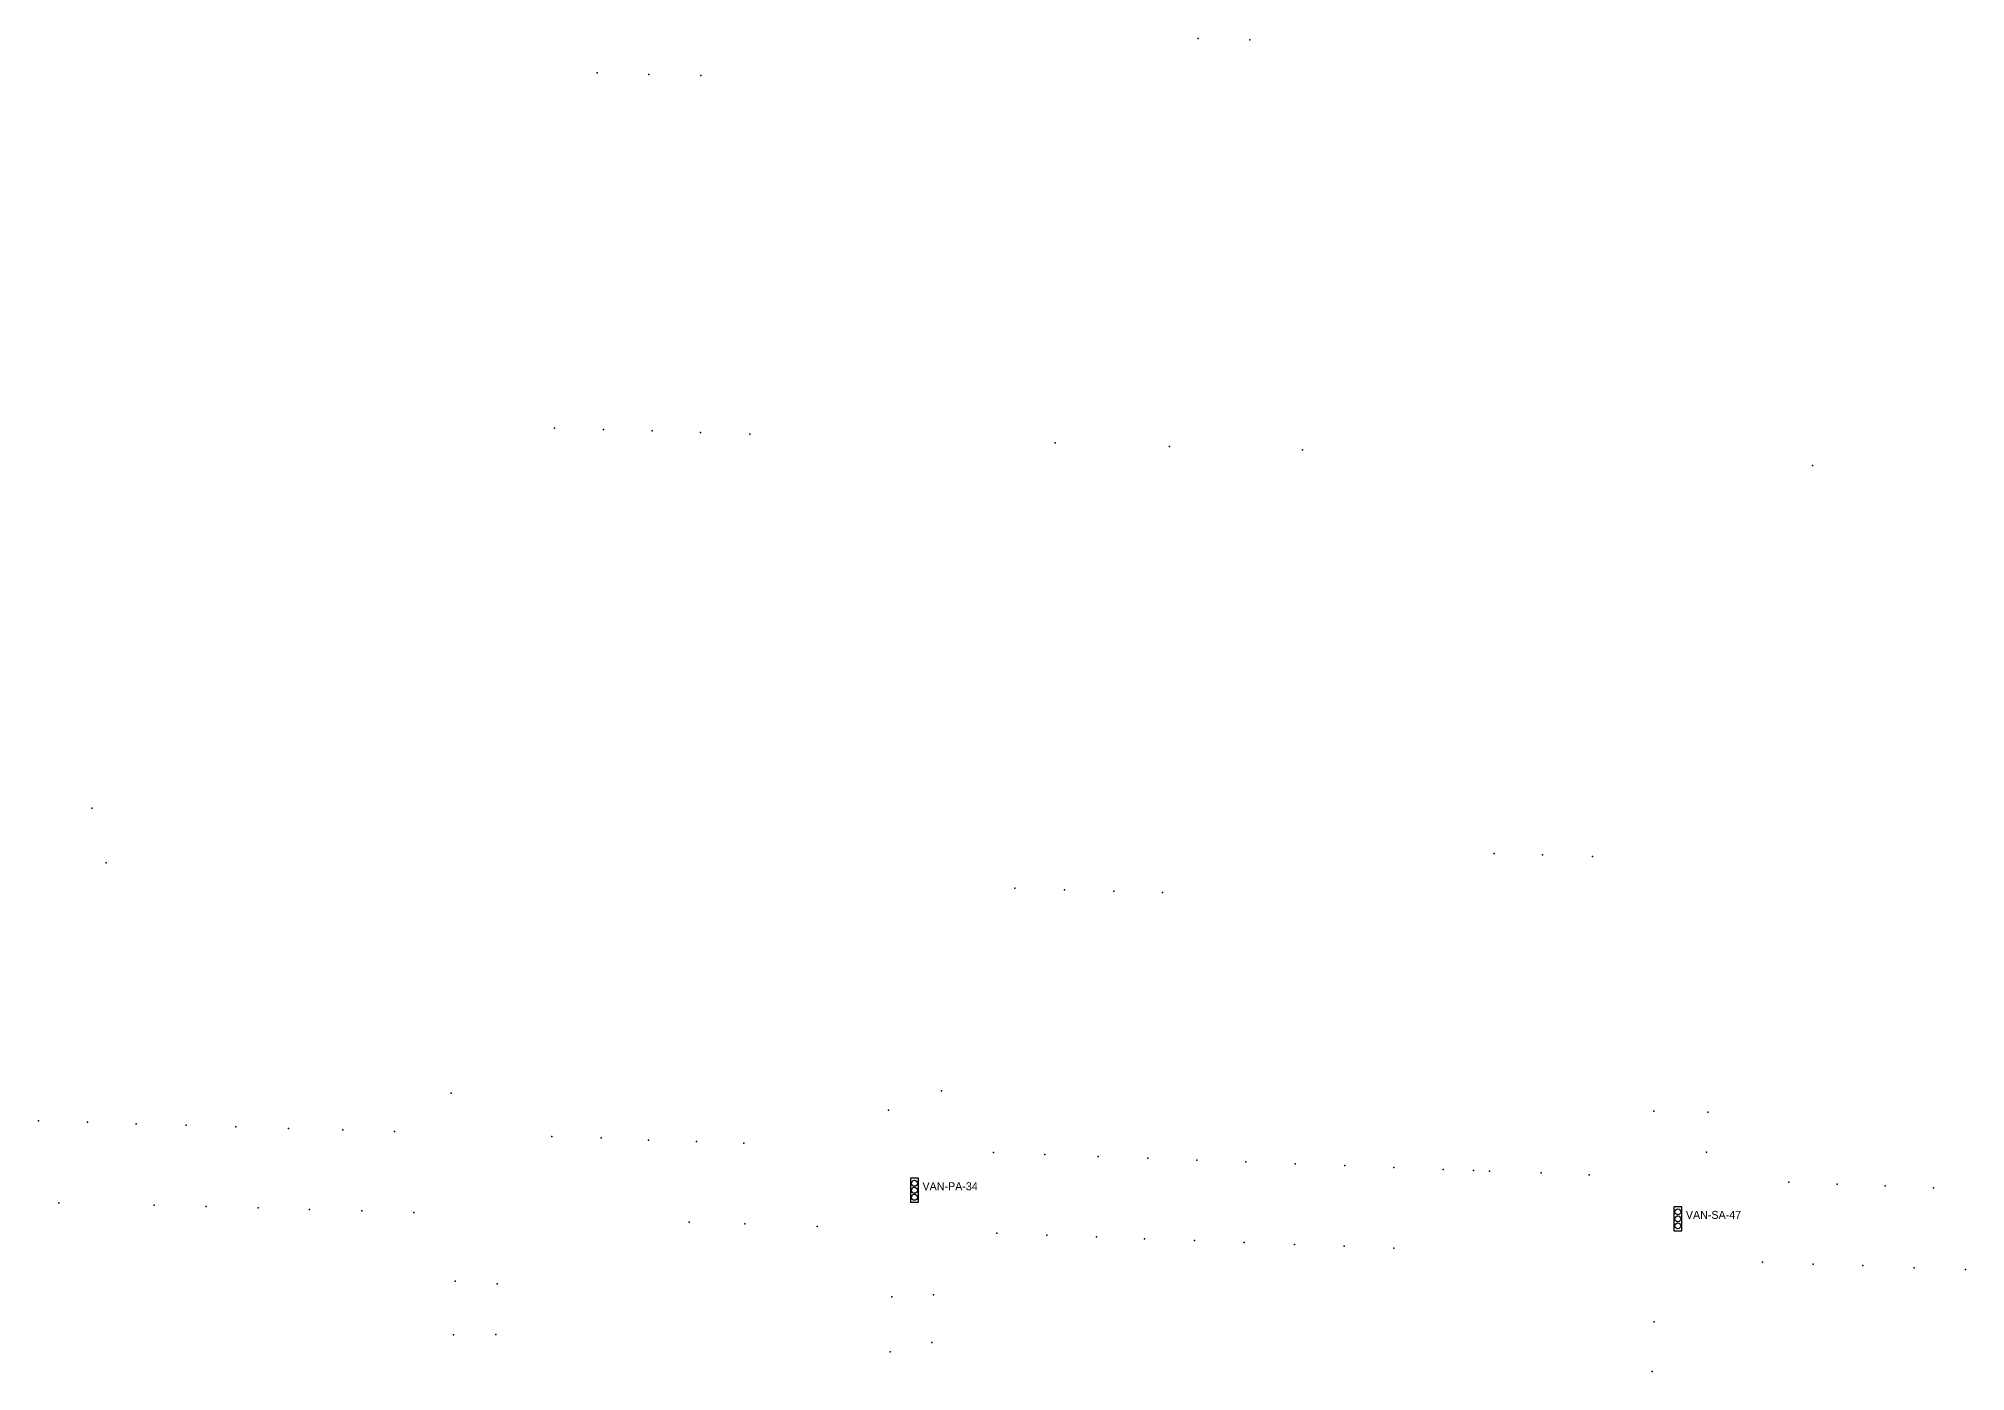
# Model space of a CAD drawing. Header units: inches. Extents: x 486474 to 494239, y 5455982 to 5460069.
# Drawn here: x 491817.6 to 492299.3, y 5456666 to 5456999.3 of the extents above; entities that cross this region are included whole.
import ezdxf

# ---------------------------------------------------------------- set-up
doc = ezdxf.new("R2010")
doc.units = ezdxf.units.IN
doc.header["$MEASUREMENT"] = 0
doc.layers.add('Parking Meters', color=10, linetype='Continuous')
doc.layers.add('Traffic Signals', color=10, linetype='Continuous')

msp = doc.modelspace()

# ---------------------------------------------------------------- linework, layer by layer
at = {"layer": 'Parking Meters', "color": 7}
for p in [(492107.51, 5456999.25), (492120.42, 5456998.95), (492120.42, 5456998.95), (491957.28, 5456990.65), (491957.28, 5456990.65), (491970.16, 5456990.3), (491970.16, 5456990.3), (491983.14, 5456989.98), (491946.61, 5456901.81), (491958.83, 5456901.48), (491958.83, 5456901.48), (491970.98, 5456901.15), (491970.98, 5456901.15), (491983.06, 5456900.71), (491983.06, 5456900.71), (491995.41, 5456900.36), (491995.41, 5456900.36), (492071.72, 5456898.17), (492071.72, 5456898.17), (492100.37, 5456897.27), (492100.37, 5456897.27), (492133.62, 5456896.41), (492261.06, 5456892.5), (492261.06, 5456892.5), (491830.97, 5456806.79), (491830.97, 5456806.79), (491834.49, 5456793.11), (491834.49, 5456793.11), (492181.49, 5456795.44), (492193.6, 5456795.11), (492193.6, 5456795.11), (492206.04, 5456794.74), (492206.04, 5456794.74), (492061.66, 5456786.79), (492061.66, 5456786.79), (492074.09, 5456786.43), (492074.09, 5456786.43), (492086.38, 5456786.07), (492086.38, 5456786.07), (492098.61, 5456785.73), (491920.8, 5456735.57), (492043.35, 5456736.15), (492043.35, 5456736.15), (492030.09, 5456731.33), (492221.41, 5456731.01), (492221.41, 5456731.01), (492234.91, 5456730.8), (492234.91, 5456730.8), (491817.61, 5456728.6), (491817.61, 5456728.6), (491829.81, 5456728.27), (491829.81, 5456728.27), (491842.01, 5456727.92), (491842.01, 5456727.92), (491854.54, 5456727.56), (491854.54, 5456727.56), (491866.94, 5456727.13), (491866.94, 5456727.13), (491880.1, 5456726.75), (491880.1, 5456726.75), (491893.68, 5456726.37), (491893.68, 5456726.37), (491906.6, 5456725.99), (491906.6, 5456725.99), (491945.96, 5456724.74), (491958.25, 5456724.35), (491958.25, 5456724.35), (491970.09, 5456723.8), (491970.09, 5456723.8), (491982.12, 5456723.44), (491982.12, 5456723.44), (491993.96, 5456723.03), (491993.96, 5456723.03), (492056.32, 5456720.71), (492069.2, 5456720.21), (492069.2, 5456720.21), (492082.51, 5456719.69), (492082.51, 5456719.69), (492094.88, 5456719.3), (492094.88, 5456719.3), (492234.6, 5456720.78), (492107.2, 5456718.82), (492107.2, 5456718.82), (492119.38, 5456718.37), (492119.38, 5456718.37), (492131.78, 5456717.85), (492131.78, 5456717.85), (492144.18, 5456717.43), (492144.18, 5456717.43), (492156.45, 5456716.96), (492156.45, 5456716.96), (492168.71, 5456716.5), (492168.71, 5456716.5), (492176.31, 5456716.23), (492180.33, 5456716.03), (492193.21, 5456715.59), (492193.21, 5456715.59), (492205.28, 5456715.11), (492205.28, 5456715.11), (492255.19, 5456713.31), (492255.19, 5456713.31), (492267.21, 5456712.83), (492267.21, 5456712.83), (492279.26, 5456712.41), (492279.26, 5456712.41), (492291.34, 5456711.89), (492291.34, 5456711.89), (491822.66, 5456708.13), (491846.49, 5456707.58), (491846.49, 5456707.58), (491859.52, 5456707.19), (491859.52, 5456707.19), (491872.54, 5456706.84), (491872.54, 5456706.84), (491885.38, 5456706.44), (491885.38, 5456706.44), (491898.42, 5456706.09), (491898.42, 5456706.09), (491911.39, 5456705.67), (491980.29, 5456703.3), (491980.29, 5456703.3), (491994.18, 5456702.86), (492012.27, 5456702.24), (492012.27, 5456702.24), (492057.2, 5456700.55), (492057.2, 5456700.55), (492069.69, 5456700.06), (492069.69, 5456700.06), (492082.09, 5456699.59), (492082.09, 5456699.59), (492094.11, 5456699.11), (492094.11, 5456699.11), (492106.58, 5456698.69), (492106.58, 5456698.69), (492119.04, 5456698.19), (492119.04, 5456698.19), (492131.58, 5456697.74), (492131.58, 5456697.74), (492144.01, 5456697.28), (492144.01, 5456697.28), (492156.43, 5456696.83), (492248.55, 5456693.31), (492248.55, 5456693.31), (492261.22, 5456692.79), (492261.22, 5456692.79), (492273.67, 5456692.42), (492273.67, 5456692.42), (492286.45, 5456691.91), (492286.45, 5456691.91), (492299.31, 5456691.43), (492299.31, 5456691.43), (491921.78, 5456688.56), (491921.78, 5456688.56), (491932.27, 5456687.9), (491932.27, 5456687.9), (492030.9, 5456684.62), (492030.9, 5456684.62), (492041.31, 5456685.16), (492041.31, 5456685.16), (492221.51, 5456678.36), (492221.51, 5456678.36), (491921.36, 5456675.15), (491921.36, 5456675.15), (491931.93, 5456675.18), (491931.93, 5456675.18), (492040.94, 5456673.22), (492040.94, 5456673.22), (492030.54, 5456670.85), (492030.54, 5456670.85), (492221.02, 5456665.96), (492221.02, 5456665.96)]:
    msp.add_point(p, dxfattribs=at)
at = {"layer": 'Traffic Signals', "color": 1}
for points in [[(492035.58, 5456708.27), (492037.58, 5456708.27), (492037.58, 5456714.27), (492035.58, 5456714.27)], [(492226.42, 5456701.12), (492228.42, 5456701.12), (492228.42, 5456707.12), (492226.42, 5456707.12)]]:
    msp.add_lwpolyline(points, close=True, dxfattribs=at)
for centre in [(492036.58, 5456713.02), (492036.58, 5456711.27), (492036.58, 5456709.52), (492227.42, 5456705.87), (492227.42, 5456704.12), (492227.42, 5456702.37)]:
    msp.add_circle(centre, 0.75, dxfattribs=at)

# ---------------------------------------------------------------- texts
for s, p in [('VAN-PA-34', (492038.58, 5456711.27)), ('VAN-SA-47', (492229.42, 5456704.12))]:
    msp.add_text(s, height=2, dxfattribs=at).set_placement(p)

doc.saveas('drawing.dxf')
